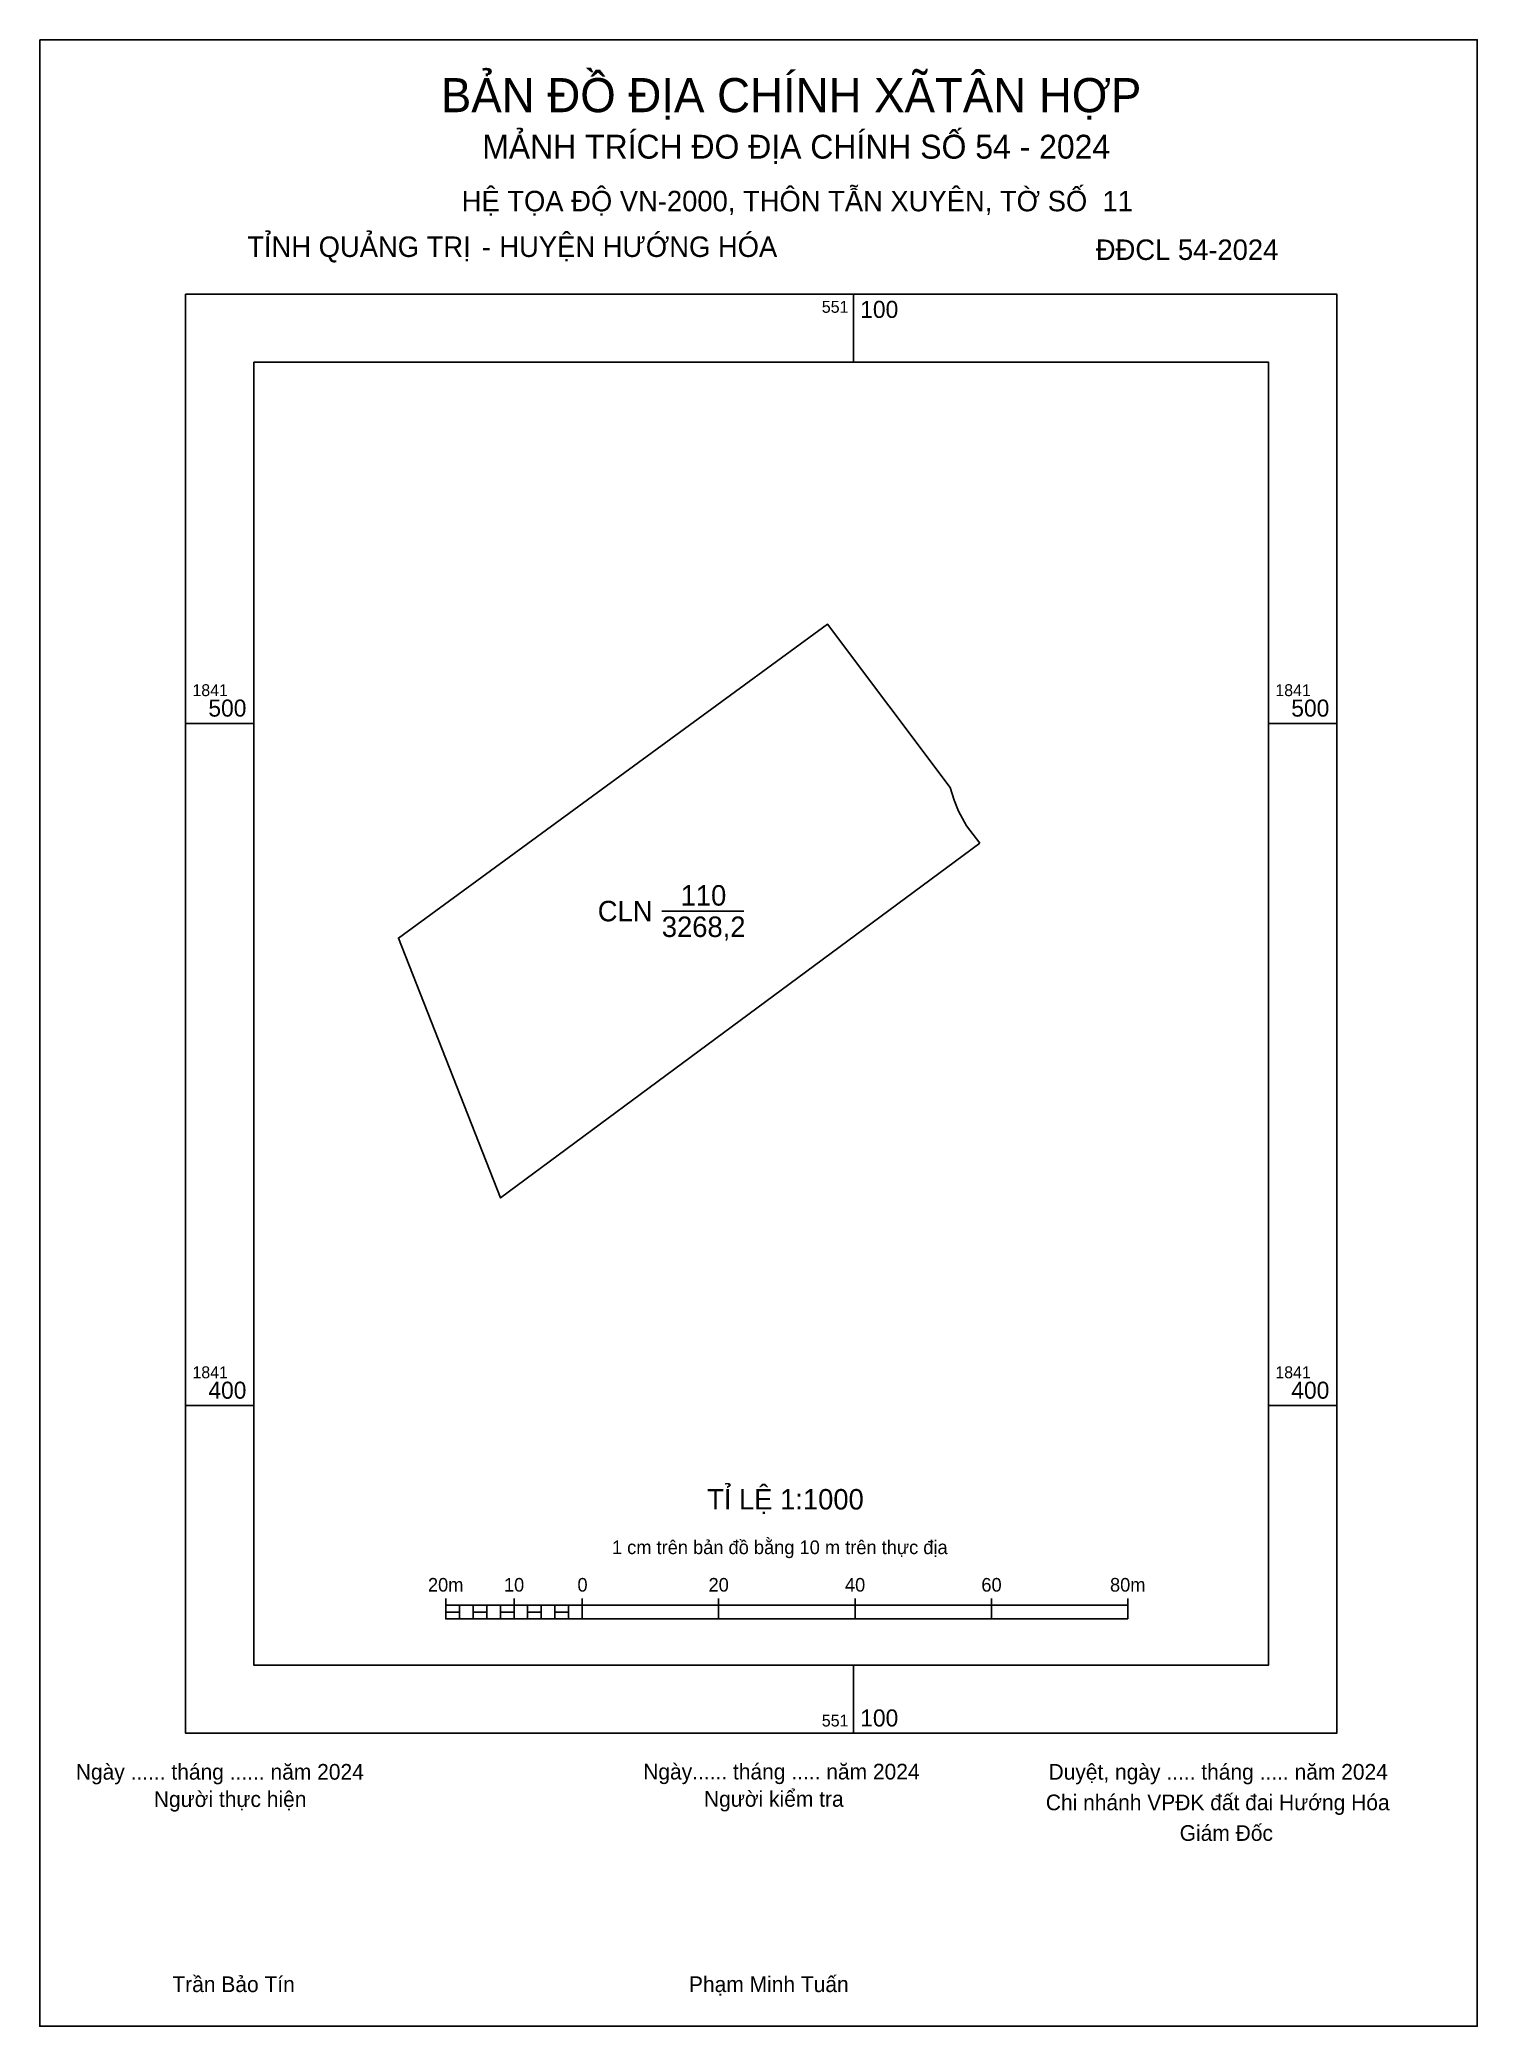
# Model space of a CAD drawing. Extents: x 550981 to 551191, y 1841309 to 1841600.
import ezdxf

# ---------------------------------------------------------------- set-up
doc = ezdxf.new("R2010")
doc.units = 0
for name, color, linetype in [('Level 1', 7, 'Continuous'), ('Level 10', 7, 'Continuous'), ('Level 13', 7, 'Continuous'), ('Level 2', 7, 'Continuous'), ('Level 6', 7, 'Continuous'), ('Level 62', 7, 'Continuous'), ('Level 63', 7, 'Continuous')]:
    doc.layers.add(name, color=color, linetype=linetype)

msp = doc.modelspace()

# ---------------------------------------------------------------- linework, layer by layer
at = {"layer": 'Level 1'}
for p, q in [((550980.71, 1841600.23), (550980.71, 1841600.23)), ((551191.47, 1841309), (551191.47, 1841309))]:
    msp.add_line(p, q, dxfattribs=at)
at = {"layer": 'Level 10'}
msp.add_line((551071.91, 1841472.49), (551083.92, 1841472.49), dxfattribs=at)
msp.add_lwpolyline([(551118.54, 1841482.45), (551048.28, 1841430.45), (551033.29, 1841468.52), (551096.22, 1841514.54), (551114.18, 1841490.59), (551114.75, 1841488.77), (551115.42, 1841487.15), (551116.56, 1841484.97)], close=True, dxfattribs=at)
at = {"layer": 'Level 2'}
msp.add_lwpolyline([(550980.7, 1841600.23), (551191.46, 1841600.23), (551191.46, 1841309), (550980.7, 1841309)], close=True, dxfattribs=at)
at = {"layer": 'Level 62'}
msp.add_lwpolyline([(551012.09, 1841552.95), (551160.86, 1841552.95), (551160.86, 1841361.95), (551012.09, 1841361.95)], close=True, dxfattribs=at)
at = {"layer": 'Level 63'}
for p, q in [((550980.7, 1841595.23), (550980.7, 1841600.23)), ((550980.7, 1841600.23), (550985.7, 1841600.23)), ((550980.7, 1841595.23), (550980.7, 1841600.23)), ((550980.7, 1841600.23), (550985.7, 1841600.23)), ((551186.46, 1841600.23), (551191.46, 1841600.23)), ((551186.46, 1841600.23), (551191.46, 1841600.23)), ((551191.46, 1841600.23), (551191.46, 1841595.23)), ((551191.46, 1841600.23), (551191.46, 1841595.23)), ((550980.7, 1841595.23), (550980.7, 1841595.23)), ((550980.7, 1841595.23), (550980.7, 1841595.23)), ((551100, 1841562.95), (551100, 1841552.95)), ((551002.09, 1841500), (551012.09, 1841500)), ((551160.86, 1841500), (551170.86, 1841500)), ((551002.09, 1841400), (551012.09, 1841400)), ((551160.86, 1841400), (551170.86, 1841400)), ((551040.24, 1841371.72), (551040.24, 1841368.72)), ((551040.24, 1841370.72), (551140.24, 1841370.72)), ((551042.24, 1841370.72), (551042.24, 1841368.72)), ((551044.24, 1841370.72), (551044.24, 1841368.72)), ((551046.24, 1841370.72), (551046.24, 1841368.72)), ((551048.24, 1841370.72), (551048.24, 1841368.72)), ((551050.24, 1841371.72), (551050.24, 1841368.72)), ((551050.24, 1841370.72), (551050.24, 1841368.72)), ((551052.24, 1841370.72), (551052.24, 1841368.72)), ((551054.24, 1841370.72), (551054.24, 1841368.72)), ((551056.24, 1841370.72), (551056.24, 1841368.72)), ((551058.24, 1841370.72), (551058.24, 1841368.72)), ((551060.24, 1841371.72), (551060.24, 1841368.72)), ((551060.24, 1841370.72), (551060.24, 1841368.72)), ((551080.24, 1841371.72), (551080.24, 1841368.72)), ((551100.24, 1841371.72), (551100.24, 1841368.72)), ((551120.24, 1841371.72), (551120.24, 1841368.72)), ((551140.24, 1841371.72), (551140.24, 1841368.72)), ((551040.24, 1841368.72), (551140.24, 1841368.72)), ((551100, 1841361.95), (551100, 1841351.95)), ((550980.7, 1841309), (550980.7, 1841314)), ((550980.7, 1841309), (550980.7, 1841314)), ((551191.46, 1841314), (551191.46, 1841309)), ((551191.46, 1841314), (551191.46, 1841309)), ((550985.7, 1841309), (550980.7, 1841309)), ((550985.7, 1841309), (550980.7, 1841309)), ((551191.46, 1841309), (551186.46, 1841309)), ((551191.46, 1841309), (551186.46, 1841309))]:
    msp.add_line(p, q, dxfattribs=at)
for points in [[(551002.09, 1841562.95), (551002.09, 1841351.95), (551170.86, 1841351.95), (551170.86, 1841562.95)], [(551040.24, 1841369.72), (551042.24, 1841369.72), (551042.24, 1841368.72), (551040.24, 1841368.72)], [(551040.24, 1841369.72), (551042.24, 1841369.72), (551042.24, 1841368.72), (551040.24, 1841368.72)], [(551044.24, 1841369.72), (551046.24, 1841369.72), (551046.24, 1841368.72), (551044.24, 1841368.72)], [(551048.24, 1841369.72), (551050.24, 1841369.72), (551050.24, 1841368.72), (551048.24, 1841368.72)], [(551052.24, 1841369.72), (551054.24, 1841369.72), (551054.24, 1841368.72), (551052.24, 1841368.72)], [(551056.24, 1841369.72), (551058.24, 1841369.72), (551058.24, 1841368.72), (551056.24, 1841368.72)]]:
    msp.add_lwpolyline(points, close=True, dxfattribs=at)

# ---------------------------------------------------------------- texts
at = {"layer": 'Level 13'}
for s, p in [('110', (551074.67, 1841473.29)), ('CLN', (551062.52, 1841470.99)), ('3268,2', (551071.91, 1841468.69))]:
    msp.add_text(s, height=3, dxfattribs=at).set_placement(p)
at = {"layer": 'Level 6'}
for s, p in [('HỆ TỌA ÐỘ VN-2000, THÔN TẪN XUYÊN, TỜ SỐ  11', (551042.57, 1841575.08)), ('TỈ LỆ 1:1000', (551078.55, 1841384.76))]:
    msp.add_text(s, height=3, dxfattribs=at).set_placement(p)
at = {"layer": 'Level 63'}
for s, height, p in [('BẢN ĐỒ ĐỊA CHÍNH XÃTÂN HỢP', 5, (551039.52, 1841589.61)), ('MẢNH TRÍCH ĐO ĐỊA CHÍNH SỐ 54 - 2024', 3.5, (551045.58, 1841582.8)), ('TỈNH QUẢNG TRỊ', 3, (551011.13, 1841568.39)), (' HUYỆN HƯỚNG HÓA', 3, (551046.97, 1841568.39)), ('-', 3, (551045.5, 1841568.39)), ('ĐĐCL 54-2024', 3, (551135.54, 1841567.95)), ('551', 1.75, (551095.37, 1841560.2)), ('100', 2.5, (551101, 1841559.45)), ('1841', 1.75, (551003.09, 1841504)), ('1841', 1.75, (551161.86, 1841504)), ('500', 2.5, (551005.43, 1841501)), ('500', 2.5, (551164.2, 1841501)), ('1841', 1.75, (551003.09, 1841404)), ('1841', 1.75, (551161.86, 1841404)), ('400', 2.5, (551005.43, 1841401)), ('400', 2.5, (551164.2, 1841401)), ('1 cm trên bản đồ bằng 10 m trên thực địa', 2, (551064.6, 1841378.22)), ('20m', 2, (551037.62, 1841372.72)), ('10', 2, (551048.76, 1841372.72)), ('0', 2, (551059.54, 1841372.72)), ('20', 2, (551078.76, 1841372.72)), ('40', 2, (551098.76, 1841372.72)), ('60', 2, (551118.76, 1841372.72)), ('80m', 2, (551137.62, 1841372.72)), ('551', 1.75, (551095.37, 1841352.95)), ('100', 2.5, (551101, 1841352.95)), ('Ngày ...... tháng ...... năm 2024', 2.3, (550985.99, 1841345.15)), ('Ngày...... tháng ..... năm 2024', 2.3, (551069.18, 1841345.18)), ('Duyệt, ngày ..... tháng ..... năm 2024', 2.3, (551128.61, 1841345.15)), ('Người thực hiện', 2.3, (550997.43, 1841341.15)), ('Người kiểm tra', 2.3, (551078.09, 1841341.18)), ('Chi nhánh VPĐK đất đai Hướng Hóa', 2.3, (551128.21, 1841340.67)), ('Giám Đốc', 2.3, (551147.84, 1841336.18)), ('Trần Bảo Tín', 2.3, (551000.15, 1841314.01)), ('Phạm Minh Tuấn', 2.3, (551075.89, 1841314.01))]:
    msp.add_text(s, height=height, dxfattribs=at).set_placement(p)

doc.saveas('drawing.dxf')
